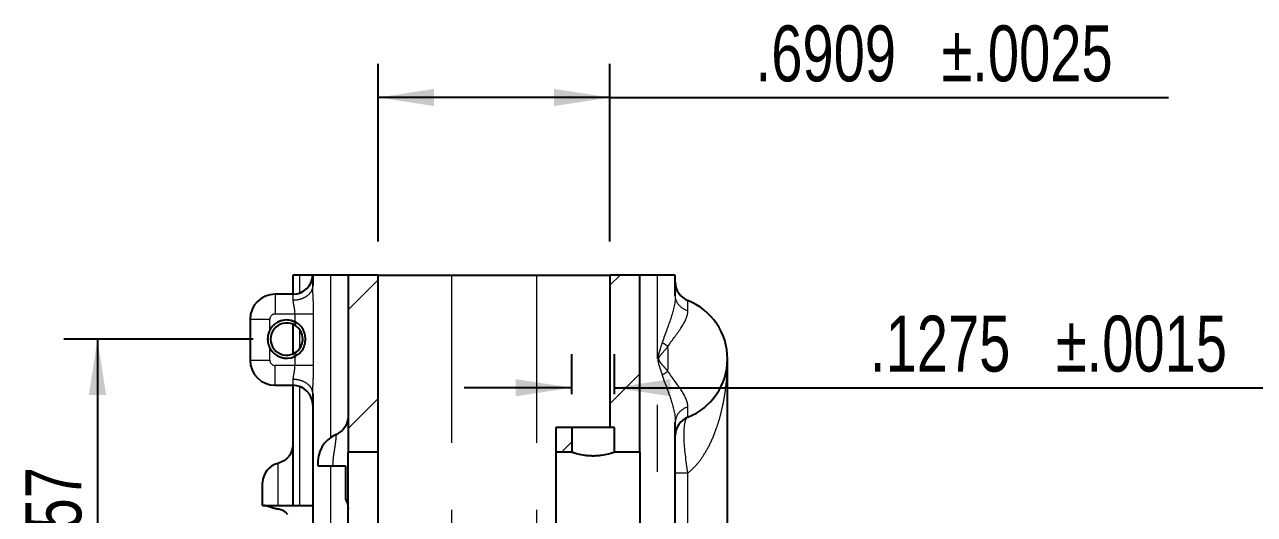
# Model space of a CAD drawing. Header units: inches. Extents: x 0.2 to 16.8, y 0.2 to 10.8.
# Drawn here: x 13.956 to 15.789, y 4.234 to 4.964 of the extents above; entities that cross this region are included whole.
import ezdxf

# ---------------------------------------------------------------- set-up
doc = ezdxf.new("R2010")
doc.units = ezdxf.units.IN
doc.header["$MEASUREMENT"] = 0
doc.linetypes.add('HIDDEN', pattern=[0.075, 0.05, -0.025])
doc.linetypes.add('PHANTOM', pattern=[0.5, 0.25, -0.05, 0.05, -0.05, 0.05, -0.05])
doc.layers.add('FORMAT', color=7, linetype='Continuous')
doc.styles.add('SLDTEXTSTYLE0', font='TXT', dxfattribs={"width": 0.75})
doc.dimstyles.new('SLDDIMSTYLE17', dxfattribs={"dimtxt": 0.083333, "dimasz": 0.083333, "dimexe": 0, "dimexo": 0.0625, "dimgap": 0.020833, "dimtad": 2, "dimdec": 3, "dimlfac": 2, "dimrnd": 1e-09, "dimzin": 12, "dimdsep": 46, "dimtxsty": 'SLDTEXTSTYLE0', "dimsah": 1, "dimcen": 0.09, "dimadec": 0, "dimazin": 3, "dimtfac": 1, "dimtdec": 3, "dimtofl": 0, "dimtmove": 0, "dimatfit": 3, "dimfxl": 1, "dimfrac": 2, "dimtolj": 1, "dimtzin": 12, "dimarcsym": 0})
doc.dimstyles.new('SLDDIMSTYLE39', dxfattribs={"dimtxt": 0.083333, "dimasz": 0.083333, "dimexe": 0, "dimexo": 0.0625, "dimgap": 0.020833, "dimtad": 2, "dimdec": 4, "dimlfac": 2, "dimrnd": 1e-09, "dimzin": 12, "dimdsep": 46, "dimtxsty": 'SLDTEXTSTYLE0', "dimsah": 1, "dimcen": 0.09, "dimadec": 0, "dimazin": 3, "dimtol": 1, "dimtp": 0.0025, "dimtm": 0.0025, "dimtfac": 1, "dimtdec": 4, "dimtofl": 0, "dimtmove": 0, "dimatfit": 3, "dimfxl": 1, "dimfrac": 2, "dimtolj": 1, "dimarcsym": 0})
doc.dimstyles.new('SLDDIMSTYLE41', dxfattribs={"dimtxt": 0.083333, "dimasz": 0.083333, "dimexe": 0, "dimexo": 0.0625, "dimgap": 0.020833, "dimtad": 2, "dimdec": 4, "dimlfac": 2, "dimrnd": 1e-09, "dimzin": 12, "dimdsep": 46, "dimtxsty": 'SLDTEXTSTYLE0', "dimsah": 1, "dimcen": 0.09, "dimadec": 0, "dimazin": 3, "dimtol": 1, "dimtp": 0.0015, "dimtm": 0.0015, "dimtfac": 1, "dimtdec": 4, "dimtmove": 0, "dimatfit": 0, "dimfxl": 1, "dimfrac": 2, "dimtolj": 1, "dimarcsym": 0})

# ---------------------------------------------------------------- blocks, each defined once
blk = doc.blocks.new('_D_53')
at = {"layer": 'FORMAT'}
for p, q in [((14.4828, 4.6404), (14.4828, 4.9051)), ((14.8283, 4.6404), (14.8283, 4.9051)), ((14.8283, 4.8551), (14.4828, 4.8551)), ((14.8283, 4.8551), (15.6605, 4.8551))]:
    blk.add_line(p, q, dxfattribs=at)
for points in [[(14.4828, 4.8551), (14.5661, 4.8423), (14.5661, 4.8679)], [(14.8283, 4.8551), (14.7449, 4.8679), (14.7449, 4.8423)]]:
    blk.add_solid(points, dxfattribs=at)
at = {"layer": 'FORMAT', "char_height": 0.08333, "attachment_point": 1, "style": 'SLDTEXTSTYLE0'}
for s, insert in [('.6909', (15.0455, 4.9625)), ('±.0025', (15.3225, 4.9625))]:
    blk.add_mtext(s, dxfattribs=dict(at, insert=insert))
blk = doc.blocks.new('_D_55')
at = {"layer": 'FORMAT'}
for p, q in [((14.7713, 4.413), (14.7713, 4.4724)), ((14.8351, 4.413), (14.8351, 4.4724)), ((14.7713, 4.4224), (14.611, 4.4224)), ((14.8351, 4.4224), (15.8309, 4.4224))]:
    blk.add_line(p, q, dxfattribs=at)
for points in [[(14.7713, 4.4224), (14.688, 4.4352), (14.688, 4.4096)], [(14.8351, 4.4224), (14.9184, 4.4096), (14.9184, 4.4352)]]:
    blk.add_solid(points, dxfattribs=at)
at = {"layer": 'FORMAT', "char_height": 0.08333, "attachment_point": 1, "style": 'SLDTEXTSTYLE0'}
for s, insert in [('.1275', (15.2159, 4.5298)), ('±.0015', (15.4929, 4.5298))]:
    blk.add_mtext(s, dxfattribs=dict(at, insert=insert))
blk = doc.blocks.new('_D_56')
at = {"layer": 'FORMAT'}
for p, q in [((14.2965, 4.4949), (14.0145, 4.4949)), ((14.0645, 4.4949), (14.0645, 3.9664)), ((14.4328, 3.9664), (14.0145, 3.9664))]:
    blk.add_line(p, q, dxfattribs=at)
for points in [[(14.0645, 4.4949), (14.0517, 4.4116), (14.0774, 4.4116)], [(14.0645, 3.9664), (14.0774, 4.0497), (14.0517, 4.0497)]]:
    blk.add_solid(points, dxfattribs=at)
at = {"layer": 'FORMAT', "insert": (13.9571, 4.0948), "char_height": 0.08333, "attachment_point": 1, "rotation": 90, "style": 'SLDTEXTSTYLE0'}
blk.add_mtext('1.057', dxfattribs=at)

msp = doc.modelspace()

# ---------------------------------------------------------------- hatches: boundary and pattern name
at = {"layer": 'FORMAT', "linetype": 'Continuous', "lineweight": 18}
h = msp.add_hatch(dxfattribs=at)
h.set_pattern_fill('ANSI31', color=256, style=0)
h.paths.add_polyline_path([(14.482802, 4.326119), (14.482802, 4.590387), (14.438018, 4.590387), (14.438018, 4.326119)], flags=0)
h = msp.add_hatch(dxfattribs=at)
h.set_pattern_fill('ANSI31', color=256, style=0)
h.paths.add_polyline_path([(14.83505, 4.326119), (14.873058, 4.326119), (14.873058, 4.590387), (14.828274, 4.590387), (14.828274, 4.363025), (14.83505, 4.363025)], flags=0)
h = msp.add_hatch(dxfattribs=at)
h.set_pattern_fill('ANSI31', color=256, style=0)
h.paths.add_polyline_path([(14.771302, 4.326119), (14.771302, 4.363025), (14.747566, 4.363025), (14.747566, 4.326119)], flags=0)

# ---------------------------------------------------------------- linework, layer by layer
at = {"color": 7, "linetype": 'Continuous', "lineweight": 25}
for p, q in [((14.355833, 4.590387), (14.355833, 4.561844)), ((14.365676, 4.590387), (14.355833, 4.590387)), ((14.385196, 4.590387), (14.365676, 4.590387)), ((14.385361, 4.590387), (14.385361, 4.573971)), ((14.41169, 4.590387), (14.385361, 4.590387)), ((14.438018, 4.590387), (14.41169, 4.590387)), ((14.438018, 4.590387), (14.438018, 4.326119)), ((14.482802, 4.590387), (14.438018, 4.590387)), ((14.482802, 4.326119), (14.482802, 4.590387)), ((14.482802, 4.590387), (14.592054, 4.590387)), ((14.592054, 4.590387), (14.719022, 4.590387)), ((14.719022, 4.590387), (14.828274, 4.590387)), ((14.828274, 4.590387), (14.828274, 4.363025)), ((14.873058, 4.590387), (14.828274, 4.590387)), ((14.873058, 4.326119), (14.873058, 4.590387)), ((14.899387, 4.590387), (14.873058, 4.590387)), ((14.925715, 4.590387), (14.899387, 4.590387)), ((14.925715, 4.559608), (14.925715, 4.590387)), ((14.355833, 4.561844), (14.329259, 4.561844)), ((14.291857, 4.524442), (14.291857, 4.463419)), ((14.355833, 4.517018), (14.355833, 4.472811)), ((15.003471, 3.932328), (15.003471, 4.465724)), ((14.329259, 4.426017), (14.355833, 4.426017)), ((14.355833, 4.426017), (14.355833, 4.246883)), ((14.385361, 4.41389), (14.385361, 4.170112)), ((14.747566, 4.363025), (14.747566, 4.326119)), ((14.771302, 4.363025), (14.747566, 4.363025)), ((14.771302, 4.363025), (14.771302, 4.326119)), ((14.828274, 4.363025), (14.771302, 4.363025)), ((14.83505, 4.363025), (14.828274, 4.363025)), ((14.83505, 4.326119), (14.83505, 4.363025)), ((14.925715, 4.004251), (14.925715, 4.371167)), ((14.438018, 4.13812), (14.438018, 4.326119)), ((14.482802, 4.326119), (14.438018, 4.326119)), ((14.482802, 4.13812), (14.482802, 4.326119)), ((14.747566, 4.326119), (14.747566, 4.13812)), ((14.771302, 4.326119), (14.747566, 4.326119)), ((14.873058, 4.326119), (14.83505, 4.326119)), ((14.873058, 4.326119), (14.873058, 4.13812)), ((14.310558, 4.246883), (14.310558, 4.280871)), ((14.312204, 4.246883), (14.31569, 4.246883)), ((14.355833, 4.246883), (14.365676, 4.246883)), ((14.365676, 4.246883), (14.385361, 4.246883))]:
    msp.add_line(p, q, dxfattribs=at)
at = {"color": 8, "linetype": 'PHANTOM', "lineweight": 18}
for p, q in [((14.365676, 4.590387), (14.365676, 4.563533)), ((14.41169, 4.590387), (14.41169, 4.347693)), ((14.592054, 4.590387), (14.592054, 3.966371)), ((14.719022, 4.590387), (14.719022, 3.966371)), ((14.899387, 4.465387), (14.899387, 4.590387)), ((14.329259, 4.561844), (14.329259, 4.532316)), ((14.355833, 4.561844), (14.355833, 4.553144)), ((14.944377, 4.536995), (14.944377, 4.55233)), ((14.329259, 4.532316), (14.358392, 4.532316)), ((14.358392, 4.532316), (14.358392, 4.520855)), ((14.38664, 4.455545), (14.38664, 4.532316)), ((14.291857, 4.524442), (14.321385, 4.524442)), ((14.321385, 4.508508), (14.321385, 4.524442)), ((14.356496, 4.516726), (14.358392, 4.520855)), ((14.360872, 4.519564), (14.358582, 4.515642)), ((14.365676, 4.508872), (14.365676, 4.480944)), ((14.321385, 4.463419), (14.321385, 4.481321)), ((14.358392, 4.468974), (14.356496, 4.473103)), ((14.358582, 4.474188), (14.360872, 4.470265)), ((14.291857, 4.463419), (14.321385, 4.463419)), ((14.329259, 4.426017), (14.329259, 4.455545)), ((14.358392, 4.455545), (14.329259, 4.455545)), ((14.358392, 4.468974), (14.358392, 4.455545)), ((14.899387, 3.946766), (14.899387, 4.465387)), ((14.355833, 4.434717), (14.355833, 4.426017)), ((14.365676, 4.424328), (14.365676, 4.246883)), ((14.944377, 4.378445), (14.944377, 4.39378)), ((14.41169, 4.305938), (14.41169, 4.170112)), ((14.944377, 4.065804), (14.944377, 4.295163))]:
    msp.add_line(p, q, dxfattribs=at)
at = {"color": 7, "linetype": 'Continuous', "lineweight": 25}
for centre, radius, start, end in [((14.355833, 4.591371), 0.029528, 270, 358.089787), ((14.955243, 4.579785), 0.029528, 180, 248.407675), ((14.329259, 4.524442), 0.037402, 90, 180), ((14.909967, 4.465387), 0.093504, 291.592325, 68.407675), ((14.346483, 4.494915), 0.028543, 65.340897, 151.559282), ((14.346483, 4.494915), 0.024, 65.340897, 294.659103), ((14.346483, 4.494915), 0.028543, 208.440718, 294.659103), ((14.329259, 4.463419), 0.037402, 180, 270), ((14.355833, 4.39649), 0.029528, 0, 90), ((14.955243, 4.350989), 0.029528, 111.592325, 180), ((14.438018, 4.31086), 0.045276, 113.249563, 186.240131), ((14.340085, 4.280871), 0.029528, 103.493396, 180)]:
    msp.add_arc(centre, radius, start, end, dxfattribs=at)
at = {"color": 8, "linetype": 'PHANTOM', "lineweight": 18}
for centre, radius, start, end in [((14.329259, 4.524442), 0.007874, 90, 180), ((13.148987, 4.465387), 1.765874, 359.397096, 0.602904), ((14.329259, 4.463419), 0.007874, 180, 270)]:
    msp.add_arc(centre, radius, start, end, dxfattribs=at)
for points, knots in [([(14.355833, 4.553144), (14.359699, 4.553144), (14.363562, 4.553686), (14.370704, 4.555773), (14.373979, 4.557316), (14.379446, 4.561172), (14.381634, 4.563482), (14.384592, 4.56852), (14.385361, 4.571245), (14.385361, 4.573971)], [0, 0, 0, 0, 0.25, 0.25, 0.5, 0.5, 0.75, 0.75, 1, 1, 1, 1]), ([(14.925715, 4.559608), (14.925715, 4.550073), (14.923305, 4.539085), (14.915786, 4.515948), (14.910757, 4.503622), (14.906233, 4.489836)], [0, 0, 0, 0, 0.5, 0.5, 1, 1, 1, 1]), ([(14.358392, 4.532316), (14.364668, 4.532316), (14.370919, 4.532316), (14.381017, 4.532316), (14.384813, 4.532316), (14.38664, 4.532316)], [0, 0, 0, 0, 0.5, 0.5, 1, 1, 1, 1]), ([(14.914763, 4.483969), (14.92164, 4.494446), (14.929284, 4.503813), (14.940713, 4.521398), (14.944377, 4.529748), (14.944377, 4.536995)], [0, 0, 0, 0, 0.5, 0.5, 1, 1, 1, 1]), ([(14.906233, 4.489836), (14.904956, 4.485945), (14.903683, 4.48199), (14.90178, 4.47607), (14.901129, 4.474129), (14.900274, 4.471031), (14.90001, 4.469963), (14.899563, 4.467716), (14.899393, 4.466546), (14.899398, 4.465387)], [0, 0, 0, 0, 0.5, 0.5, 0.75, 0.75, 0.875, 0.875, 1, 1, 1, 1]), ([(14.914763, 4.446806), (14.913482, 4.448284), (14.912239, 4.449793), (14.909673, 4.452777), (14.90833, 4.454241), (14.905729, 4.457216), (14.904475, 4.458729), (14.902834, 4.461125), (14.902323, 4.461945), (14.901428, 4.46364), (14.900712, 4.465385), (14.901396, 4.467163), (14.90229, 4.46887), (14.90282, 4.469681), (14.904532, 4.472034), (14.905836, 4.473509), (14.909648, 4.478007), (14.9122, 4.481012), (14.914763, 4.483969)], [0, 0, 0, 0, 0.125, 0.125, 0.25, 0.25, 0.375, 0.375, 0.4375, 0.4375, 0.5, 0.5625, 0.5625, 0.625, 0.625, 0.75, 0.75, 1, 1, 1, 1]), ([(14.38664, 4.455545), (14.384813, 4.455545), (14.381017, 4.455545), (14.370919, 4.455545), (14.364668, 4.455545), (14.358392, 4.455545)], [0, 0, 0, 0, 0.5, 0.5, 1, 1, 1, 1]), ([(14.899398, 4.465387), (14.899402, 4.464229), (14.899582, 4.463081), (14.900029, 4.460852), (14.900284, 4.459773), (14.901104, 4.456622), (14.90173, 4.454631), (14.903027, 4.450718), (14.903697, 4.448793), (14.904976, 4.444868), (14.905595, 4.442883), (14.906233, 4.440938)], [0, 0, 0, 0, 0.125, 0.125, 0.25, 0.25, 0.5, 0.5, 0.75, 0.75, 1, 1, 1, 1]), ([(14.944377, 4.295163), (14.948654, 4.298947), (14.957934, 4.307156), (14.969035, 4.322736), (14.979242, 4.341393), (14.986622, 4.359783), (14.992148, 4.377487), (14.996213, 4.393857), (14.999432, 4.411074), (15.001666, 4.428402), (15.00307, 4.444914), (15.003257, 4.455763), (15.003348, 4.461039)], [0, 0, 0, 0, 0.09015203, 0.19557072, 0.30846718, 0.4392642, 0.52363138, 0.61765625, 0.72137783, 0.81737493, 0.91117558, 1, 1, 1, 1]), ([(14.906233, 4.440938), (14.910757, 4.427152), (14.915833, 4.414923), (14.923271, 4.391608), (14.925715, 4.380701), (14.925715, 4.371167)], [0, 0, 0, 0, 0.5, 0.5, 1, 1, 1, 1]), ([(14.944377, 4.39378), (14.944377, 4.401026), (14.940661, 4.409315), (14.929355, 4.427034), (14.92164, 4.436328), (14.914763, 4.446806)], [0, 0, 0, 0, 0.5, 0.5, 1, 1, 1, 1]), ([(14.385361, 4.41389), (14.385361, 4.416616), (14.384592, 4.419341), (14.381634, 4.424379), (14.379446, 4.426689), (14.373979, 4.430545), (14.370704, 4.432088), (14.363562, 4.434175), (14.359699, 4.434717), (14.355833, 4.434717)], [0, 0, 0, 0, 0.25, 0.25, 0.5, 0.5, 0.75, 0.75, 1, 1, 1, 1]), ([(14.944377, 4.39378), (14.938913, 4.391999), (14.934125, 4.38884), (14.927519, 4.380835), (14.925715, 4.376006), (14.925715, 4.371167)], [0, 0, 0, 0, 0.5, 0.5, 1, 1, 1, 1]), ([(14.944377, 4.295163), (14.941686, 4.313358), (14.939308, 4.331887), (14.938571, 4.35398), (14.938787, 4.360397), (14.939979, 4.370469), (14.940977, 4.374047), (14.942175, 4.376175)], [0, 0, 0, 0, 0.5, 0.5, 0.75, 0.75, 1, 1, 1, 1]), ([(14.420146, 4.352459), (14.420145, 4.352439), (14.420141, 4.352399), (14.420113, 4.352097), (14.420072, 4.351651), (14.420021, 4.351072), (14.419963, 4.350388), (14.419898, 4.349623), (14.41983, 4.348797), (14.419761, 4.347931), (14.419689, 4.347045), (14.419615, 4.346155), (14.419538, 4.345279), (14.419459, 4.34443), (14.41938, 4.343619), (14.419302, 4.342859), (14.419226, 4.342157), (14.419154, 4.341523), (14.419088, 4.340963), (14.41903, 4.340482), (14.418981, 4.340086), (14.418836, 4.338942), (14.418556, 4.336897), (14.418046, 4.333487), (14.417284, 4.328808), (14.416497, 4.323904), (14.415837, 4.318928), (14.415425, 4.314503), (14.415309, 4.310062), (14.415488, 4.307159), (14.415563, 4.305938)], [0, 0, 0, 0, 0.03733905, 0.07302305, 0.10707141, 0.13949424, 0.1702974, 0.19948519, 0.22706123, 0.25302974, 0.27739856, 0.30016897, 0.32133422, 0.34088194, 0.35879587, 0.37505731, 0.38964615, 0.4025419, 0.41372447, 0.42317494, 0.43087618, 0.43681347, 0.48924525, 0.5445945, 0.61717618, 0.72689368, 0.78631039, 0.85986275, 0.94107524, 1, 1, 1, 1]), ([(14.333196, 4.309434), (14.333196, 4.309358), (14.333196, 4.309194), (14.333196, 4.306225), (14.333196, 4.301137), (14.333196, 4.293888), (14.333196, 4.284693), (14.333196, 4.273669), (14.333196, 4.261121), (14.333196, 4.251633), (14.333196, 4.246889)], [0, 0, 0, 0, 0.10755197, 0.23504455, 0.36253712, 0.4900297, 0.61752227, 0.74501485, 0.87250742, 1, 1, 1, 1]), ([(14.944377, 4.295163), (14.938913, 4.295163), (14.934125, 4.295163), (14.927519, 4.295163), (14.925715, 4.295163), (14.925715, 4.295163)], [0, 0, 0, 0, 0.5, 0.5, 1, 1, 1, 1])]:
    msp.add_open_spline(points, degree=3, knots=knots, dxfattribs=at)
for points in [[(14.38664, 4.532316), (14.38664, 4.540037), (14.386106, 4.55544), (14.385361, 4.568499), (14.385361, 4.573971)], [(14.355833, 4.553144), (14.355833, 4.550408), (14.357323, 4.543878), (14.358392, 4.536176), (14.358392, 4.532316)], [(14.944377, 4.536995), (14.938913, 4.538776), (14.929334, 4.545103), (14.925715, 4.554768), (14.925715, 4.559608)], [(14.914763, 4.483969), (14.911827, 4.485842), (14.908924, 4.487839), (14.906233, 4.489836)], [(14.358392, 4.455545), (14.358392, 4.451684), (14.357323, 4.443983), (14.355833, 4.437453), (14.355833, 4.434717)], [(14.385361, 4.41389), (14.385361, 4.419362), (14.386106, 4.432421), (14.38664, 4.447824), (14.38664, 4.455545)], [(14.914763, 4.446806), (14.911827, 4.444933), (14.908924, 4.442936), (14.906233, 4.440938)]]:
    msp.add_open_spline(points, degree=3, dxfattribs=at)
at = {"color": 7, "linetype": 'HIDDEN', "lineweight": 18}
for points, knots in [([(14.358158, 4.520361), (14.354924, 4.52145), (14.348454, 4.523629), (14.338078, 4.522243), (14.328911, 4.517518), (14.322015, 4.50977), (14.318331, 4.500095), (14.318331, 4.489735), (14.322015, 4.480059), (14.328911, 4.472311), (14.338078, 4.467587), (14.348456, 4.466201), (14.354929, 4.468379), (14.358165, 4.469468)], [0, 0, 0, 0, 0.09085428, 0.18176885, 0.27268342, 0.363598, 0.45451257, 0.54542714, 0.63634171, 0.72725628, 0.81817086, 0.90908543, 1, 1, 1, 1]), ([(14.358158, 4.520361), (14.358372, 4.520262), (14.358799, 4.520066), (14.359617, 4.519651), (14.36021, 4.519316), (14.360599, 4.519096)], [0, 0, 0, 0, 0.25706595, 0.51185353, 1, 1, 1, 1]), ([(14.360599, 4.470733), (14.360396, 4.470617), (14.359992, 4.470385), (14.359185, 4.469953), (14.35857, 4.469661), (14.358165, 4.469468)], [0, 0, 0, 0, 0.25532116, 0.5107065, 1, 1, 1, 1])]:
    msp.add_open_spline(points, degree=3, knots=knots, dxfattribs=at)
at = {"color": 7, "linetype": 'Continuous', "lineweight": 25}
for points, knots in [([(14.358582, 4.515642), (14.35838, 4.51576), (14.358177, 4.515874), (14.357972, 4.515986), (14.357766, 4.516098), (14.35756, 4.516207), (14.357351, 4.516313), (14.357069, 4.516456), (14.356784, 4.516594), (14.356496, 4.516726)], [0, 0, 0, 0, 0.000035622129, 0.000035622129, 0.000035622129, 0.000071244259, 0.000071244259, 0.000071244259, 0.000119483798, 0.000119483798, 0.000119483798, 0.000119483798]), ([(14.358582, 4.474188), (14.362241, 4.476323), (14.36523, 4.47937), (14.36832, 4.484746), (14.369125, 4.486691), (14.370198, 4.490685), (14.370481, 4.492802), (14.370487, 4.499079), (14.369381, 4.503224), (14.366273, 4.508652), (14.365016, 4.510304), (14.362095, 4.513261), (14.360413, 4.514573), (14.358582, 4.515642)], [0, 0, 0, 0, 0.25, 0.25, 0.375, 0.375, 0.5, 0.5, 0.75, 0.75, 0.875, 0.875, 1, 1, 1, 1]), ([(14.360872, 4.470265), (14.363028, 4.471528), (14.365029, 4.473115), (14.367563, 4.47577), (14.368334, 4.476698), (14.369709, 4.478588), (14.370315, 4.47955), (14.372025, 4.482693), (14.372949, 4.485083), (14.37415, 4.489968), (14.374449, 4.492415), (14.37445, 4.497343), (14.374155, 4.49985), (14.372956, 4.504772), (14.372027, 4.507133), (14.370318, 4.51028), (14.369711, 4.511242), (14.368335, 4.513132), (14.367564, 4.514059), (14.36503, 4.516715), (14.363028, 4.518302), (14.360872, 4.519564)], [0, 0, 0, 0, 0.125, 0.125, 0.1875, 0.1875, 0.25, 0.25, 0.375, 0.375, 0.5, 0.5, 0.625, 0.625, 0.75, 0.75, 0.8125, 0.8125, 0.875, 0.875, 1, 1, 1, 1]), ([(14.321385, 4.508508), (14.321153, 4.508058), (14.320562, 4.506906), (14.31968, 4.504709), (14.318796, 4.501708), (14.318238, 4.498333), (14.318067, 4.494916), (14.318237, 4.491495), (14.318872, 4.487702), (14.319949, 4.484213), (14.321, 4.482096), (14.321385, 4.481321)], [0, 0, 0, 0, 0.05376989, 0.13757099, 0.2512485, 0.38573267, 0.50005806, 0.61432314, 0.74901198, 0.90806261, 1, 1, 1, 1]), ([(14.356496, 4.473103), (14.356709, 4.473201), (14.35692, 4.473302), (14.357129, 4.473405), (14.357339, 4.473509), (14.357547, 4.473616), (14.357753, 4.473725), (14.358032, 4.473874), (14.358309, 4.474028), (14.358582, 4.474188)], [0, 0, 0, 0, 0.000035622132, 0.000035622132, 0.000035622132, 0.000071244261, 0.000071244261, 0.000071244261, 0.000119483791, 0.000119483791, 0.000119483791, 0.000119483791]), ([(14.438018, 4.379588), (14.438018, 4.373855), (14.436308, 4.368123), (14.429981, 4.358573), (14.425414, 4.354722), (14.420146, 4.352459)], [0, 0, 0, 0, 0.5, 0.5, 1, 1, 1, 1]), ([(14.355833, 4.338212), (14.355512, 4.334929), (14.354868, 4.328367), (14.349877, 4.319651), (14.342546, 4.312794), (14.336312, 4.310622), (14.333196, 4.309536)], [0, 0, 0, 0, 0.25025607, 0.50017338, 0.75019196, 1, 1, 1, 1]), ([(14.83505, 4.326119), (14.835021, 4.326109), (14.834154, 4.325807), (14.831732, 4.325043), (14.830726, 4.324736), (14.828414, 4.324075), (14.827103, 4.323719), (14.822688, 4.322632), (14.819222, 4.321913), (14.813437, 4.321123), (14.811454, 4.320914), (14.807379, 4.320627), (14.80526, 4.32055), (14.801078, 4.32055), (14.799007, 4.320625), (14.794903, 4.320913), (14.792883, 4.321127), (14.787148, 4.321911), (14.783634, 4.32264), (14.779256, 4.323717), (14.777918, 4.32408), (14.775608, 4.324741), (14.774625, 4.325042), (14.773007, 4.325552), (14.772378, 4.325759), (14.771538, 4.326038), (14.771316, 4.326114), (14.771302, 4.326119)], [0, 0, 0, 0, 0.125, 0.125, 0.1875, 0.1875, 0.25, 0.25, 0.375, 0.375, 0.4375, 0.4375, 0.5, 0.5, 0.5625, 0.5625, 0.625, 0.625, 0.75, 0.75, 0.8125, 0.8125, 0.875, 0.875, 0.9375, 0.9375, 1, 1, 1, 1]), ([(14.393011, 4.305938), (14.393031, 4.305938), (14.393072, 4.305938), (14.393399, 4.305936), (14.393913, 4.305932), (14.394623, 4.305928), (14.395505, 4.305923), (14.396543, 4.305918), (14.397713, 4.305914), (14.398992, 4.30591), (14.400355, 4.305908), (14.401781, 4.305906), (14.403245, 4.305907), (14.404728, 4.305908), (14.40621, 4.305911), (14.407677, 4.305914), (14.409114, 4.305919), (14.41051, 4.305924), (14.411857, 4.305929), (14.413146, 4.305934), (14.414373, 4.305938), (14.415175, 4.305938), (14.415563, 4.305938)], [0, 0, 0, 0, 0.06340398, 0.12663903, 0.18941402, 0.25144507, 0.31246218, 0.372215, 0.43047752, 0.48705139, 0.54176788, 0.59448855, 0.6451047, 0.69353598, 0.73972811, 0.78365028, 0.82529218, 0.86466098, 0.90177837, 0.93667776, 0.96940179, 1, 1, 1, 1]), ([(14.415563, 4.305938), (14.416266, 4.305939), (14.417746, 4.305939), (14.42, 4.305942), (14.422382, 4.305945), (14.424842, 4.305946), (14.427331, 4.305945), (14.429772, 4.305943), (14.432118, 4.305939), (14.433414, 4.305939), (14.434081, 4.305938)], [0, 0, 0, 0, 0.09170894, 0.19285794, 0.30352252, 0.4237525, 0.55355236, 0.69288006, 0.84168334, 1, 1, 1, 1]), ([(14.434081, 4.305938), (14.434081, 4.304849), (14.43408, 4.302466), (14.434081, 4.29862), (14.43408, 4.29374), (14.434084, 4.288995), (14.43408, 4.283351), (14.434086, 4.277412), (14.434082, 4.271246), (14.434082, 4.265875), (14.434082, 4.262161), (14.434081, 4.259631), (14.434081, 4.258082), (14.434081, 4.257058), (14.434081, 4.256926), (14.434081, 4.256859)], [0, 0, 0, 0, 0.04526323, 0.09903371, 0.16036146, 0.25012502, 0.30102309, 0.40779819, 0.52095984, 0.6132552, 0.72334693, 0.79024096, 0.85865518, 0.92857585, 1, 1, 1, 1]), ([(14.310558, 4.246883), (14.310577, 4.246883), (14.310614, 4.246884), (14.310925, 4.246886), (14.311431, 4.246888), (14.312152, 4.246888), (14.313085, 4.246888), (14.314233, 4.246886), (14.315594, 4.246884), (14.317163, 4.246881), (14.318934, 4.246878), (14.3209, 4.246877), (14.323049, 4.246877), (14.325369, 4.246878), (14.327845, 4.24688), (14.330452, 4.246882), (14.33228, 4.246883), (14.333195, 4.246883)], [0, 0, 0, 0, 0.07041723, 0.14033215, 0.20970617, 0.27850537, 0.34670308, 0.41428259, 0.48123988, 0.54758636, 0.61335126, 0.67858381, 0.74335468, 0.8077568, 0.87190506, 0.93593495, 1, 1, 1, 1]), ([(14.333196, 4.241375), (14.33261, 4.241475), (14.33141, 4.241678), (14.329658, 4.242055), (14.327901, 4.242483), (14.325704, 4.243082), (14.323091, 4.243884), (14.320346, 4.244786), (14.317755, 4.245648), (14.315505, 4.246326), (14.313826, 4.246721), (14.312795, 4.246866), (14.312364, 4.246878), (14.312204, 4.246883)], [0, 0, 0, 0, 0.0545524, 0.11169005, 0.1715703, 0.23431254, 0.34880048, 0.47709002, 0.59485064, 0.73658646, 0.86824964, 0.95105298, 1, 1, 1, 1]), ([(14.347869, 4.233516), (14.34752, 4.233949), (14.346834, 4.234802), (14.345677, 4.235949), (14.344448, 4.236978), (14.343137, 4.237891), (14.341396, 4.238901), (14.33914, 4.239906), (14.336285, 4.240809), (14.334211, 4.241189), (14.333196, 4.241375)], [0, 0, 0, 0, 0.10966831, 0.21581585, 0.31877067, 0.41887332, 0.51647486, 0.68607809, 0.84640159, 1, 1, 1, 1]), ([(14.333204, 4.246883), (14.333883, 4.246883), (14.335272, 4.246882), (14.337327, 4.24688), (14.339399, 4.246881), (14.341465, 4.246882), (14.344203, 4.246885), (14.347616, 4.246877), (14.350937, 4.246885), (14.353045, 4.246883), (14.35414, 4.246884), (14.35499, 4.246882), (14.355681, 4.246885), (14.355785, 4.246884), (14.355833, 4.246883)], [0, 0, 0, 0, 0.05049412, 0.10333789, 0.15863602, 0.21647744, 0.27693798, 0.40212855, 0.55322294, 0.67769818, 0.74461956, 0.78730006, 0.9013609, 1, 1, 1, 1])]:
    msp.add_open_spline(points, degree=3, knots=knots, dxfattribs=at)
for points in [[(14.360872, 4.519564), (14.360068, 4.520036), (14.359239, 4.520466), (14.358392, 4.520855)], [(14.358392, 4.468974), (14.359239, 4.469363), (14.360068, 4.469794), (14.360872, 4.470265)], [(14.434081, 4.25686), (14.43665, 4.252414), (14.438018, 4.247271), (14.438018, 4.242131)]]:
    msp.add_open_spline(points, degree=3, dxfattribs=at)

# ---------------------------------------------------------------- dimensions: what is measured, and where the dimension line sits
at = {"layer": 'FORMAT'}
for base, p1, p2, dimstyle, picture, middle in [((14.482802, 4.855101), (14.828274, 4.590387), (14.482802, 4.590387), 'SLDDIMSTYLE39', '_D_53', (15.352988, 4.855101)), ((14.83505, 4.422401), (14.771302, 4.363025), (14.83505, 4.363025), 'SLDDIMSTYLE41', '_D_55', (15.52338, 4.422401))]:
    dim = msp.add_linear_dim(base=base, p1=p1, p2=p2, dimstyle=dimstyle, dxfattribs=at)
    dim.commit()
    dim.dimension.update_dxf_attribs({"geometry": picture, "text_midpoint": middle, "dimtype": 160})
dim = msp.add_linear_dim(base=(14.064531, 3.966371), p1=(14.346483, 4.494915), p2=(14.482802, 3.966371), angle=90, dimstyle='SLDDIMSTYLE17', dxfattribs=at)
dim.commit()
dim.dimension.update_dxf_attribs({"geometry": '_D_56', "text_midpoint": (14.064531, 4.233303), "dimtype": 160})

doc.saveas('drawing.dxf')
